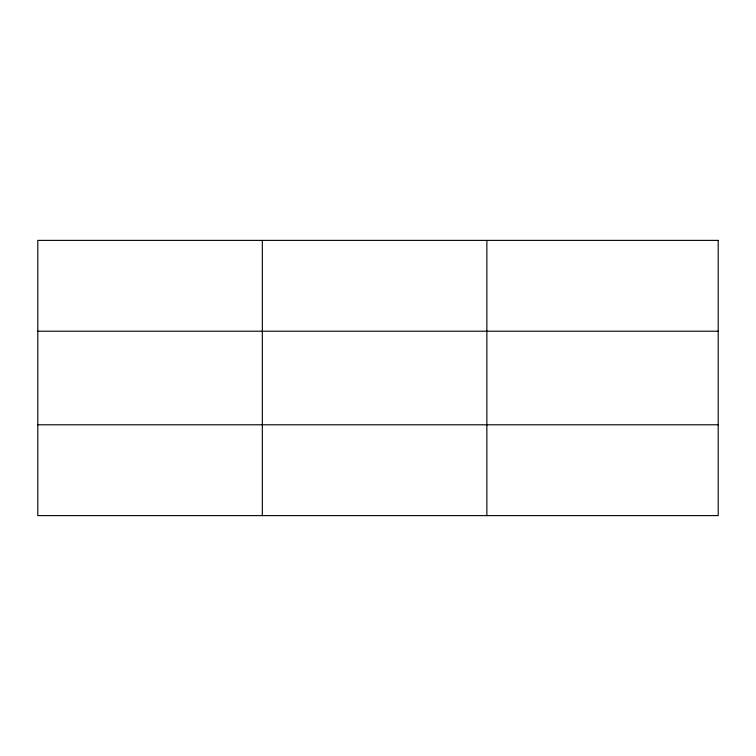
<?xml version="1.0" encoding="UTF-8"?>
<svg xmlns="http://www.w3.org/2000/svg" width="756" height="756" viewBox="0 0 756 756"><rect width="100%" height="100%" fill="white"/><g stroke="black" fill="none" stroke-linecap="round" stroke-linejoin="round"><path stroke-width="1.13" d="M262.332 240.389L262.332 515.611M486.864 240.389L486.864 515.611M37.8 331.213L718.2 331.213M37.8 424.787L718.2 424.787M718.2 240.389L718.2 515.611L37.8 515.611L37.8 240.389L718.2 240.389"/></g></svg>
